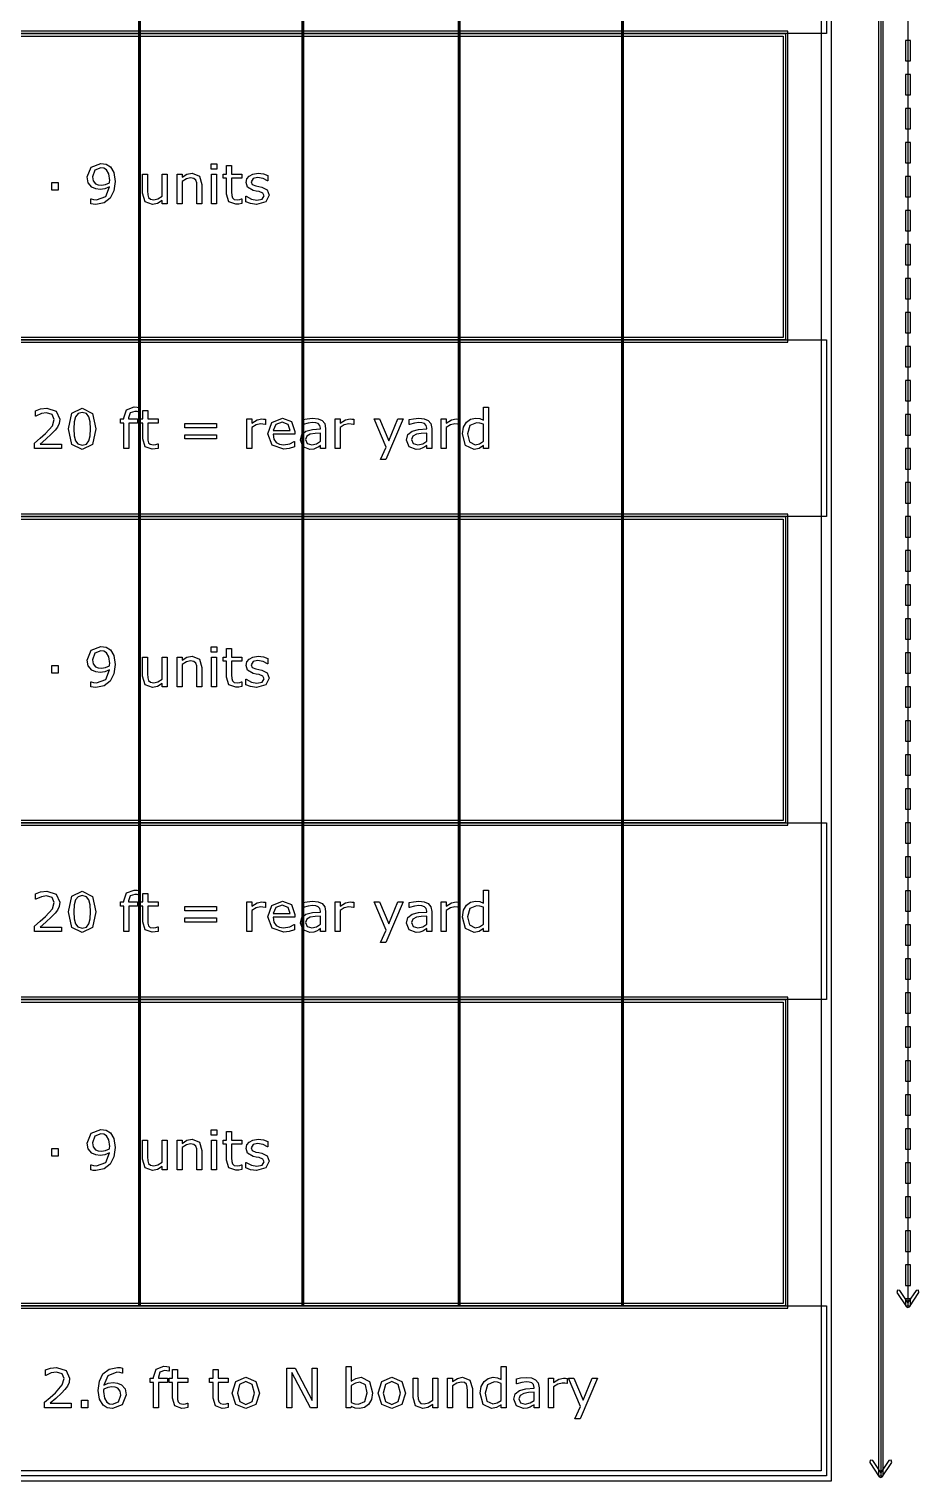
# Model space of a CAD drawing. Extents: x -1 to 182, y 89 to 480.
# Drawn here: x 123 to 157.6, y 345.1 to 401.6 of the extents above; entities that cross this region are included whole.
import ezdxf

# ---------------------------------------------------------------- set-up
doc = ezdxf.new("R2010")
doc.units = 0
doc.header["$MEASUREMENT"] = 0
doc.layers.add('Layer 1', color=7, linetype='Continuous')

msp = doc.modelspace()

# ---------------------------------------------------------------- linework, layer by layer
at = {"layer": 'Layer 1', "color": 7}
for points in [[(94.522277, 464.807125), (94.522277, 345.083318), (154.185743, 345.083318), (154.185743, 464.807125), (94.522277, 464.807125)], [(156.011469, 464.608688), (156.011469, 345.281755), (156.196471, 345.281755), (156.196471, 464.608688), (156.011469, 464.608688)], [(127.224632, 457.72953), (127.224632, 351.89633), (127.304214, 351.89633), (127.304214, 457.72953), (127.224632, 457.72953)], [(133.574624, 457.72953), (133.574624, 351.89633), (133.654206, 351.89633), (133.654206, 457.72953), (133.574624, 457.72953)], [(139.660033, 457.72953), (139.660033, 351.89633), (139.739615, 351.89633), (139.739615, 457.72953), (139.660033, 457.72953)], [(146.010025, 457.72953), (146.010025, 351.89633), (146.089607, 351.89633), (146.089607, 457.72953), (146.010025, 457.72953)], [(96.308212, 401.373351), (152.399808, 401.373351), (152.399808, 389.467116), (96.308212, 389.467116), (96.308212, 401.373351)], [(96.400713, 401.28085), (152.307307, 401.28085), (152.307307, 389.559617), (96.400713, 389.559617), (96.400713, 401.28085)], [(96.308212, 382.587958), (152.399808, 382.587958), (152.399808, 370.681723), (96.308212, 370.681723), (96.308212, 382.587958)], [(96.400713, 382.495457), (152.307307, 382.495457), (152.307307, 370.774224), (96.400713, 370.774224), (96.400713, 382.495457)], [(96.308212, 363.802565), (152.399808, 363.802565), (152.399808, 351.89633), (96.308212, 351.89633), (96.308212, 363.802565)], [(96.400713, 363.710064), (152.307307, 363.710064), (152.307307, 351.988831), (96.400713, 351.988831), (96.400713, 363.710064)]]:
    msp.add_lwpolyline(points, close=True, dxfattribs=at)
for points in [[(94.919151, 464.410251), (153.788869, 464.410251), (153.788869, 345.480192), (94.919151, 345.480192), (94.919151, 464.410251)], [(156.10397, 464.608688), (156.10397, 345.281755)], [(157.162302, 464.608688), (157.162302, 351.89633)], [(127.264423, 457.72953), (127.264423, 351.89633)], [(133.614415, 457.72953), (133.614415, 351.89633)], [(139.699824, 457.72953), (139.699824, 351.89633)], [(146.049816, 457.72953), (146.049816, 351.89633)], [(94.720714, 408.252509), (153.987306, 408.252509), (153.987306, 401.373351), (94.720714, 401.373351), (94.720714, 408.252509)], [(96.215711, 401.465852), (96.215711, 389.374615), (152.492309, 389.374615), (152.492309, 401.465852), (96.215711, 401.465852)], [(157.069801, 401.108768), (157.069801, 400.315019), (157.254803, 400.315019), (157.254803, 401.108768), (157.069801, 401.108768)], [(157.069801, 399.785853), (157.069801, 398.992104), (157.254803, 398.992104), (157.254803, 399.785853), (157.069801, 399.785853)], [(157.069801, 398.462938), (157.069801, 397.669189), (157.254803, 397.669189), (157.254803, 398.462938), (157.069801, 398.462938)], [(157.069801, 397.140023), (157.069801, 396.346274), (157.254803, 396.346274), (157.254803, 397.140023), (157.069801, 397.140023)], [(126.309442, 395.620737), (126.262934, 395.254869), (126.124443, 394.974784), (125.888798, 394.792883), (125.556003, 394.728804), (125.454718, 394.734995), (125.369966, 394.752564), (125.369966, 394.949969), (125.380312, 394.949969), (125.46506, 394.919997), (125.587017, 394.906556), (125.944617, 395.042983), (126.095511, 395.421255), (125.914645, 395.338573), (125.729643, 395.313781), (125.557042, 395.332381), (125.403047, 395.404729), (125.265588, 395.564926), (125.220115, 395.797468), (125.375142, 396.180907), (125.753413, 396.3287), (125.960119, 396.293561), (126.126518, 396.19021), (126.26191, 395.969034), (126.30945, 395.620734), (126.309442, 395.620737)], [(126.100671, 395.665179), (126.067598, 395.922528), (125.976647, 396.073423), (125.872261, 396.139569), (125.751339, 396.160232), (125.515693, 396.067213), (125.429913, 395.805731), (125.457816, 395.645534), (125.551867, 395.537015), (125.654187, 395.493605), (125.77821, 395.48326), (125.941508, 395.504956), (126.096538, 395.568), (126.098654, 395.610376), (126.100771, 395.665153), (126.100671, 395.665179)], [(128.341358, 394.758776), (128.147056, 394.758776), (128.147056, 394.886935), (127.958953, 394.768079), (127.760516, 394.726738), (127.47733, 394.837325), (127.376043, 395.163919), (127.376043, 395.913226), (127.570347, 395.913226), (127.570347, 395.255904), (127.578602, 395.105007), (127.613741, 394.998554), (127.686089, 394.932409), (127.81528, 394.911745), (127.979609, 394.951017), (128.147043, 395.05127), (128.147043, 395.913231), (128.341345, 395.913231), (128.341358, 394.758776)], [(129.689077, 394.758776), (129.494776, 394.758776), (129.494776, 395.416101), (129.485462, 395.564929), (129.451355, 395.674482), (129.376941, 395.738561), (129.250851, 395.760257), (129.084455, 395.720982), (128.918056, 395.620729), (128.918056, 394.758776), (128.723752, 394.758776), (128.723752, 395.913226), (128.918067, 395.913226), (128.918067, 395.78507), (129.106169, 395.902891), (129.305639, 395.945267), (129.590893, 395.83261), (129.689077, 395.508083), (129.689077, 394.758776)], [(130.271988, 396.106496), (130.052879, 396.106496), (130.052879, 396.308034), (130.271988, 396.308034), (130.271988, 396.106496)], [(130.259585, 394.758776), (130.065283, 394.758776), (130.065283, 395.913226), (130.259585, 395.913226), (130.259585, 394.758776)], [(131.243503, 394.769121), (131.123615, 394.745362), (131.008892, 394.736048), (130.740176, 394.831134), (130.648191, 395.136024), (130.648191, 395.749938), (130.516934, 395.749938), (130.516934, 395.913236), (130.648191, 395.913236), (130.648191, 396.245), (130.842495, 396.245), (130.842495, 395.913236), (131.243503, 395.913236), (131.243503, 395.749938), (130.842495, 395.749938), (130.842495, 395.223873), (130.846623, 395.081247), (130.875563, 394.986164), (130.937573, 394.925185), (131.05953, 394.906585), (131.158749, 394.920026), (131.233163, 394.943786), (131.243508, 394.943786), (131.243503, 394.769121)], [(132.302869, 395.091582), (132.17161, 394.832166), (131.815044, 394.730881), (131.579399, 394.760853), (131.400599, 394.828033), (131.400599, 395.046108), (131.410944, 395.046108), (131.615583, 394.93552), (131.831591, 394.895214), (132.032095, 394.936555), (132.104442, 395.066777), (132.065168, 395.170131), (131.914273, 395.230075), (131.805752, 395.251771), (131.68483, 395.278642), (131.468821, 395.396466), (131.405777, 395.588701), (131.434717, 395.723059), (131.524633, 395.835713), (131.671394, 395.912196), (131.871898, 395.941134), (132.08067, 395.915284), (132.257403, 395.854308), (132.257403, 395.646568), (132.247058, 395.646568), (132.066192, 395.738553), (131.857417, 395.776793), (131.677585, 395.735452), (131.604203, 395.61453), (131.648645, 395.507043), (131.789205, 395.448131), (131.909096, 395.42334), (132.020715, 395.400612), (132.229487, 395.29416), (132.302869, 395.091587), (132.302869, 395.091582)], [(124.097695, 395.286907), (123.850683, 395.286907), (123.850683, 395.579396), (124.097695, 395.579396), (124.097695, 395.286907)], [(157.069801, 395.817108), (157.069801, 395.023359), (157.254803, 395.023359), (157.254803, 395.817108), (157.069801, 395.817108)], [(157.069801, 394.494193), (157.069801, 393.700444), (157.254803, 393.700444), (157.254803, 394.494193), (157.069801, 394.494193)], [(157.069801, 393.171278), (157.069801, 392.377529), (157.254803, 392.377529), (157.254803, 393.171278), (157.069801, 393.171278)], [(157.069801, 391.848363), (157.069801, 391.054614), (157.254803, 391.054614), (157.254803, 391.848363), (157.069801, 391.848363)], [(157.069801, 390.525448), (157.069801, 389.731699), (157.254803, 389.731699), (157.254803, 390.525448), (157.069801, 390.525448)], [(94.720714, 389.467116), (153.987306, 389.467116), (153.987306, 382.587958), (94.720714, 382.587958), (94.720714, 389.467116)], [(157.069801, 389.202533), (157.069801, 388.408784), (157.254803, 388.408784), (157.254803, 389.202533), (157.069801, 389.202533)], [(157.069801, 387.879618), (157.069801, 387.085869), (157.254803, 387.085869), (157.254803, 387.879618), (157.069801, 387.879618)], [(127.260806, 386.653855), (127.250461, 386.653855), (127.166744, 386.672455), (127.075794, 386.682801), (126.893893, 386.626992), (126.838082, 386.42752), (126.838082, 386.388246), (127.188448, 386.388246), (127.188448, 386.224948), (126.844284, 386.224948), (126.844284, 385.233788), (126.649979, 385.233788), (126.649979, 386.22494), (126.518722, 386.22494), (126.518722, 386.388238), (126.649979, 386.388238), (126.649979, 386.426478), (126.752299, 386.741705), (127.047888, 386.852292), (127.164678, 386.846101), (127.260796, 386.831629), (127.260806, 386.653855)], [(140.843423, 385.233788), (140.649119, 385.233788), (140.649119, 385.35471), (140.474452, 385.242056), (140.277049, 385.20175), (139.948386, 385.360912), (139.827464, 385.802229), (139.868805, 386.063711), (139.982494, 386.259047), (140.145792, 386.378938), (140.340094, 386.420279), (140.501325, 386.400647), (140.649119, 386.341735), (140.649119, 386.841963), (140.843423, 386.841963), (140.843423, 385.233788)], [(124.221203, 385.233788), (123.179407, 385.233788), (123.179407, 385.449796), (123.396447, 385.63583), (123.600052, 385.820832), (123.871868, 386.125721), (123.94525, 386.370669), (123.865669, 386.557738), (123.645528, 386.62595), (123.441921, 386.592877), (123.227982, 386.491592), (123.217637, 386.491592), (123.217637, 386.708632), (123.412973, 386.774778), (123.650685, 386.80475), (124.02172, 386.690029), (124.156078, 386.381004), (124.13335, 386.216672), (124.068237, 386.073014), (123.973153, 385.946921), (123.841894, 385.809462), (123.613485, 385.598624), (123.393344, 385.410522), (124.2212, 385.410522), (124.221203, 385.233788)], [(125.564787, 386.003767), (125.434562, 385.39502), (125.03252, 385.20175), (124.627377, 385.398118), (124.500253, 386.001698), (124.629446, 386.607347), (125.03252, 386.803715), (125.436631, 386.604246), (125.564787, 386.003767), (125.564787, 386.003767)], [(125.29297, 385.534545), (125.341545, 385.730916), (125.354986, 386.003767), (125.341545, 386.276618), (125.291936, 386.472986), (125.192717, 386.592877), (125.03252, 386.633183), (124.871291, 386.592877), (124.771038, 386.47092), (124.722463, 386.271451), (124.710054, 386.001698), (124.721431, 385.731948), (124.770009, 385.537646), (124.866126, 385.414654), (125.032523, 385.372281), (125.193754, 385.412588), (125.292973, 385.534545), (125.29297, 385.534545)], [(127.983242, 385.244123), (127.863352, 385.220363), (127.748631, 385.21105), (127.479913, 385.306136), (127.38793, 385.611025), (127.38793, 386.22494), (127.256671, 386.22494), (127.256671, 386.388238), (127.38793, 386.388238), (127.38793, 386.720001), (127.582232, 386.720001), (127.582232, 386.388238), (127.983242, 386.388238), (127.983242, 386.22494), (127.582232, 386.22494), (127.582232, 385.698875), (127.58636, 385.556249), (127.615297, 385.461165), (127.67731, 385.400187), (127.799264, 385.381587), (127.898483, 385.395028), (127.972897, 385.418787), (127.983242, 385.418787), (127.983242, 385.244123)], [(132.158693, 386.176365), (132.148347, 386.176365), (132.063599, 386.190838), (131.967481, 386.195997), (131.793848, 386.15569), (131.63262, 386.053371), (131.63262, 385.233788), (131.438315, 385.233788), (131.438315, 386.388238), (131.63262, 386.388238), (131.63262, 386.217706), (131.836224, 386.348963), (132.01709, 386.388238), (132.09047, 386.385142), (132.158685, 386.375855), (132.158693, 386.176365)], [(133.307975, 385.79086), (132.45738, 385.79086), (132.489421, 385.604823), (132.577271, 385.475633), (132.704395, 385.401219), (132.86769, 385.376427), (133.10437, 385.422936), (133.274902, 385.515955), (133.285247, 385.515955), (133.285247, 385.304082), (133.084744, 385.234836), (132.86977, 385.20693), (132.421217, 385.36196), (132.259988, 385.804308), (132.413983, 386.253893), (132.821193, 386.420292), (133.180861, 386.283865), (133.307986, 385.896293), (133.307975, 385.79086)], [(133.118838, 385.939688), (133.041323, 386.176365), (132.810847, 386.260082), (132.561766, 386.168097), (132.45738, 385.939688), (133.118838, 385.939688)], [(134.49963, 385.233788), (134.30636, 385.233788), (134.30636, 385.356777), (134.236082, 385.307167), (134.151333, 385.257558), (134.039711, 385.218286), (133.891918, 385.20175), (133.627335, 385.305101), (133.518813, 385.568652), (133.574624, 385.780525), (133.735853, 385.908681), (133.98907, 385.971726), (134.30636, 385.996517), (134.30636, 386.026489), (134.282601, 386.136045), (134.216455, 386.204257), (134.117236, 386.236296), (133.996314, 386.244551), (133.825782, 386.223887), (133.631478, 386.166009), (133.621133, 386.166009), (133.621133, 386.363412), (133.785463, 386.397519), (133.997338, 386.416119), (134.209211, 386.395456), (134.366307, 386.327241), (134.465526, 386.204252), (134.49963, 386.017184), (134.49963, 385.233788)], [(135.594136, 386.176365), (135.583791, 386.176365), (135.499042, 386.190838), (135.402925, 386.195997), (135.229292, 386.15569), (135.06806, 386.053371), (135.06806, 385.233788), (134.873759, 385.233788), (134.873759, 386.388238), (135.06806, 386.388238), (135.06806, 386.217706), (135.271665, 386.348963), (135.452534, 386.388238), (135.525913, 386.385142), (135.594126, 386.375855), (135.594136, 386.176365)], [(137.519599, 386.388238), (136.845738, 384.807976), (136.637998, 384.807976), (136.852972, 385.289599), (136.393052, 386.388238), (136.603893, 386.388238), (136.958392, 385.532478), (137.315992, 386.388238), (137.519599, 386.388238)], [(138.629607, 385.233788), (138.436337, 385.233788), (138.436337, 385.356777), (138.366056, 385.307167), (138.281307, 385.257558), (138.169688, 385.218286), (138.021892, 385.20175), (137.757309, 385.305101), (137.64879, 385.568652), (137.704598, 385.780525), (137.86583, 385.908681), (138.119044, 385.971726), (138.436337, 385.996517), (138.436337, 386.026489), (138.412577, 386.136045), (138.346432, 386.204257), (138.247213, 386.236296), (138.126288, 386.244551), (137.955756, 386.223887), (137.761455, 386.166009), (137.751109, 386.166009), (137.751109, 386.363412), (137.915439, 386.397519), (138.127312, 386.416119), (138.339185, 386.395456), (138.496281, 386.327241), (138.5955, 386.204252), (138.629607, 386.017184), (138.629607, 385.233788)], [(139.724113, 386.176365), (139.713768, 386.176365), (139.629019, 386.190838), (139.532901, 386.195997), (139.359269, 386.15569), (139.19804, 386.053371), (139.19804, 385.233788), (139.003735, 385.233788), (139.003735, 386.388238), (139.19804, 386.388238), (139.19804, 386.217706), (139.401644, 386.348963), (139.582511, 386.388238), (139.65589, 386.385142), (139.724105, 386.375855), (139.724113, 386.176365)], [(157.069801, 386.556703), (157.069801, 385.762954), (157.254803, 385.762954), (157.254803, 386.556703), (157.069801, 386.556703)], [(130.249766, 386.042007), (129.024003, 386.042007), (129.024003, 386.207371), (130.249766, 386.207371), (130.249766, 386.042007)], [(130.249766, 385.607924), (129.024003, 385.607924), (129.024003, 385.773289), (130.249766, 385.773289), (130.249766, 385.607924)], [(134.30636, 385.518008), (134.30636, 385.839434), (134.096557, 385.82393), (133.906388, 385.793958), (133.770995, 385.719544), (133.719317, 385.582085), (133.779263, 385.432223), (133.962196, 385.382613), (134.149264, 385.421888), (134.30636, 385.518006), (134.30636, 385.518008)], [(138.436337, 385.518008), (138.436337, 385.839434), (138.226531, 385.82393), (138.036362, 385.793958), (137.900969, 385.719544), (137.849293, 385.582085), (137.909237, 385.432223), (138.092173, 385.382613), (138.279241, 385.421888), (138.436337, 385.518006), (138.436337, 385.518008)], [(140.649119, 385.518008), (140.649119, 386.1805), (140.508559, 386.229075), (140.373167, 386.242516), (140.118918, 386.128827), (140.027968, 385.806367), (140.098249, 385.493209), (140.323557, 385.386757), (140.490988, 385.422928), (140.649119, 385.518014), (140.649119, 385.518008)], [(157.069801, 385.233788), (157.069801, 384.440039), (157.254803, 384.440039), (157.254803, 385.233788), (157.069801, 385.233788)], [(157.069801, 383.910873), (157.069801, 383.117124), (157.254803, 383.117124), (157.254803, 383.910873), (157.069801, 383.910873)], [(96.215711, 382.680459), (96.215711, 370.589222), (152.492309, 370.589222), (152.492309, 382.680459), (96.215711, 382.680459)], [(157.069801, 382.587958), (157.069801, 381.794209), (157.254803, 381.794209), (157.254803, 382.587958), (157.069801, 382.587958)], [(157.069801, 381.265043), (157.069801, 380.471294), (157.254803, 380.471294), (157.254803, 381.265043), (157.069801, 381.265043)], [(157.069801, 379.942128), (157.069801, 379.148379), (157.254803, 379.148379), (157.254803, 379.942128), (157.069801, 379.942128)], [(157.069801, 378.619213), (157.069801, 377.825464), (157.254803, 377.825464), (157.254803, 378.619213), (157.069801, 378.619213)], [(126.309442, 376.835344), (126.262934, 376.469476), (126.124443, 376.189391), (125.888798, 376.00749), (125.556003, 375.943411), (125.454718, 375.949602), (125.369966, 375.967171), (125.369966, 376.164576), (125.380312, 376.164576), (125.46506, 376.134604), (125.587017, 376.121163), (125.944617, 376.25759), (126.095511, 376.635862), (125.914645, 376.55318), (125.729643, 376.528388), (125.557042, 376.546988), (125.403047, 376.619336), (125.265588, 376.779533), (125.220115, 377.012075), (125.375142, 377.395514), (125.753413, 377.543307), (125.960119, 377.508168), (126.126518, 377.404817), (126.26191, 377.183641), (126.30945, 376.835341), (126.309442, 376.835344)], [(126.100671, 376.879786), (126.067598, 377.137135), (125.976647, 377.28803), (125.872261, 377.354176), (125.751339, 377.374839), (125.515693, 377.28182), (125.429913, 377.020338), (125.457816, 376.860141), (125.551867, 376.751622), (125.654187, 376.708212), (125.77821, 376.697867), (125.941508, 376.719563), (126.096538, 376.782607), (126.098654, 376.824983), (126.100771, 376.87976), (126.100671, 376.879786)], [(130.271988, 377.321103), (130.052879, 377.321103), (130.052879, 377.522641), (130.271988, 377.522641), (130.271988, 377.321103)], [(131.243503, 375.983728), (131.123615, 375.959969), (131.008892, 375.950655), (130.740176, 376.045741), (130.648191, 376.350631), (130.648191, 376.964545), (130.516934, 376.964545), (130.516934, 377.127843), (130.648191, 377.127843), (130.648191, 377.459607), (130.842495, 377.459607), (130.842495, 377.127843), (131.243503, 377.127843), (131.243503, 376.964545), (130.842495, 376.964545), (130.842495, 376.43848), (130.846623, 376.295854), (130.875563, 376.200771), (130.937573, 376.139792), (131.05953, 376.121192), (131.158749, 376.134633), (131.233163, 376.158393), (131.243508, 376.158393), (131.243503, 375.983728)], [(157.069801, 377.296298), (157.069801, 376.502549), (157.254803, 376.502549), (157.254803, 377.296298), (157.069801, 377.296298)], [(124.097695, 376.501514), (123.850683, 376.501514), (123.850683, 376.794003), (124.097695, 376.794003), (124.097695, 376.501514)], [(128.341358, 375.973383), (128.147056, 375.973383), (128.147056, 376.101542), (127.958953, 375.982686), (127.760516, 375.941345), (127.47733, 376.051932), (127.376043, 376.378526), (127.376043, 377.127833), (127.570347, 377.127833), (127.570347, 376.470511), (127.578602, 376.319614), (127.613741, 376.213161), (127.686089, 376.147016), (127.81528, 376.126352), (127.979609, 376.165624), (128.147043, 376.265877), (128.147043, 377.127838), (128.341345, 377.127838), (128.341358, 375.973383)], [(129.689077, 375.973383), (129.494776, 375.973383), (129.494776, 376.630708), (129.485462, 376.779536), (129.451355, 376.889089), (129.376941, 376.953168), (129.250851, 376.974864), (129.084455, 376.935589), (128.918056, 376.835336), (128.918056, 375.973383), (128.723752, 375.973383), (128.723752, 377.127833), (128.918067, 377.127833), (128.918067, 376.999677), (129.106169, 377.117498), (129.305639, 377.159874), (129.590893, 377.047217), (129.689077, 376.72269), (129.689077, 375.973383)], [(130.259585, 375.973383), (130.065283, 375.973383), (130.065283, 377.127833), (130.259585, 377.127833), (130.259585, 375.973383)], [(132.302869, 376.306189), (132.17161, 376.046773), (131.815044, 375.945488), (131.579399, 375.97546), (131.400599, 376.04264), (131.400599, 376.260715), (131.410944, 376.260715), (131.615583, 376.150127), (131.831591, 376.109821), (132.032095, 376.151162), (132.104442, 376.281384), (132.065168, 376.384738), (131.914273, 376.444682), (131.805752, 376.466378), (131.68483, 376.493249), (131.468821, 376.611073), (131.405777, 376.803308), (131.434717, 376.937666), (131.524633, 377.05032), (131.671394, 377.126803), (131.871898, 377.155741), (132.08067, 377.129891), (132.257403, 377.068915), (132.257403, 376.861175), (132.247058, 376.861175), (132.066192, 376.95316), (131.857417, 376.9914), (131.677585, 376.950059), (131.604203, 376.829137), (131.648645, 376.72165), (131.789205, 376.662738), (131.909096, 376.637947), (132.020715, 376.615219), (132.229487, 376.508767), (132.302869, 376.306194), (132.302869, 376.306189)], [(157.069801, 375.973383), (157.069801, 375.179634), (157.254803, 375.179634), (157.254803, 375.973383), (157.069801, 375.973383)], [(157.069801, 374.650468), (157.069801, 373.856719), (157.254803, 373.856719), (157.254803, 374.650468), (157.069801, 374.650468)], [(157.069801, 373.327553), (157.069801, 372.533804), (157.254803, 372.533804), (157.254803, 373.327553), (157.069801, 373.327553)], [(157.069801, 372.004638), (157.069801, 371.210889), (157.254803, 371.210889), (157.254803, 372.004638), (157.069801, 372.004638)], [(94.720714, 370.681723), (153.987306, 370.681723), (153.987306, 363.802565), (94.720714, 363.802565), (94.720714, 370.681723)], [(157.069801, 370.681723), (157.069801, 369.887974), (157.254803, 369.887974), (157.254803, 370.681723), (157.069801, 370.681723)], [(157.069801, 369.358808), (157.069801, 368.565059), (157.254803, 368.565059), (157.254803, 369.358808), (157.069801, 369.358808)], [(124.221203, 366.448395), (123.179407, 366.448395), (123.179407, 366.664403), (123.396447, 366.850437), (123.600052, 367.035439), (123.871868, 367.340328), (123.94525, 367.585276), (123.865669, 367.772345), (123.645528, 367.840557), (123.441921, 367.807484), (123.227982, 367.706199), (123.217637, 367.706199), (123.217637, 367.923239), (123.412973, 367.989385), (123.650685, 368.019357), (124.02172, 367.904636), (124.156078, 367.595611), (124.13335, 367.431279), (124.068237, 367.287621), (123.973153, 367.161528), (123.841894, 367.024069), (123.613485, 366.813231), (123.393344, 366.625129), (124.2212, 366.625129), (124.221203, 366.448395)], [(125.564787, 367.218374), (125.434562, 366.609627), (125.03252, 366.416357), (124.627377, 366.612725), (124.500253, 367.216305), (124.629446, 367.821954), (125.03252, 368.018322), (125.436631, 367.818853), (125.564787, 367.218374), (125.564787, 367.218374)], [(125.29297, 366.749152), (125.341545, 366.945523), (125.354986, 367.218374), (125.341545, 367.491225), (125.291936, 367.687593), (125.192717, 367.807484), (125.03252, 367.84779), (124.871291, 367.807484), (124.771038, 367.685527), (124.722463, 367.486058), (124.710054, 367.216305), (124.721431, 366.946555), (124.770009, 366.752253), (124.866126, 366.629261), (125.032523, 366.586888), (125.193754, 366.627195), (125.292973, 366.749152), (125.29297, 366.749152)], [(127.260806, 367.868462), (127.250461, 367.868462), (127.166744, 367.887062), (127.075794, 367.897408), (126.893893, 367.841599), (126.838082, 367.642127), (126.838082, 367.602853), (127.188448, 367.602853), (127.188448, 367.439555), (126.844284, 367.439555), (126.844284, 366.448395), (126.649979, 366.448395), (126.649979, 367.439547), (126.518722, 367.439547), (126.518722, 367.602845), (126.649979, 367.602845), (126.649979, 367.641085), (126.752299, 367.956312), (127.047888, 368.066899), (127.164678, 368.060708), (127.260796, 368.046236), (127.260806, 367.868462)], [(127.983242, 366.45873), (127.863352, 366.43497), (127.748631, 366.425657), (127.479913, 366.520743), (127.38793, 366.825632), (127.38793, 367.439547), (127.256671, 367.439547), (127.256671, 367.602845), (127.38793, 367.602845), (127.38793, 367.934608), (127.582232, 367.934608), (127.582232, 367.602845), (127.983242, 367.602845), (127.983242, 367.439547), (127.582232, 367.439547), (127.582232, 366.913482), (127.58636, 366.770856), (127.615297, 366.675772), (127.67731, 366.614794), (127.799264, 366.596194), (127.898483, 366.609635), (127.972897, 366.633394), (127.983242, 366.633394), (127.983242, 366.45873)], [(133.307975, 367.005467), (132.45738, 367.005467), (132.489421, 366.81943), (132.577271, 366.69024), (132.704395, 366.615826), (132.86769, 366.591034), (133.10437, 366.637543), (133.274902, 366.730562), (133.285247, 366.730562), (133.285247, 366.518689), (133.084744, 366.449443), (132.86977, 366.421537), (132.421217, 366.576567), (132.259988, 367.018915), (132.413983, 367.4685), (132.821193, 367.634899), (133.180861, 367.498472), (133.307986, 367.1109), (133.307975, 367.005467)], [(134.49963, 366.448395), (134.30636, 366.448395), (134.30636, 366.571384), (134.236082, 366.521774), (134.151333, 366.472165), (134.039711, 366.432893), (133.891918, 366.416357), (133.627335, 366.519708), (133.518813, 366.783259), (133.574624, 366.995132), (133.735853, 367.123288), (133.98907, 367.186333), (134.30636, 367.211124), (134.30636, 367.241096), (134.282601, 367.350652), (134.216455, 367.418864), (134.117236, 367.450903), (133.996314, 367.459158), (133.825782, 367.438494), (133.631478, 367.380616), (133.621133, 367.380616), (133.621133, 367.578019), (133.785463, 367.612126), (133.997338, 367.630726), (134.209211, 367.610063), (134.366307, 367.541848), (134.465526, 367.418859), (134.49963, 367.231791), (134.49963, 366.448395)], [(138.629607, 366.448395), (138.436337, 366.448395), (138.436337, 366.571384), (138.366056, 366.521774), (138.281307, 366.472165), (138.169688, 366.432893), (138.021892, 366.416357), (137.757309, 366.519708), (137.64879, 366.783259), (137.704598, 366.995132), (137.86583, 367.123288), (138.119044, 367.186333), (138.436337, 367.211124), (138.436337, 367.241096), (138.412577, 367.350652), (138.346432, 367.418864), (138.247213, 367.450903), (138.126288, 367.459158), (137.955756, 367.438494), (137.761455, 367.380616), (137.751109, 367.380616), (137.751109, 367.578019), (137.915439, 367.612126), (138.127312, 367.630726), (138.339185, 367.610063), (138.496281, 367.541848), (138.5955, 367.418859), (138.629607, 367.231791), (138.629607, 366.448395)], [(140.843423, 366.448395), (140.649119, 366.448395), (140.649119, 366.569317), (140.474452, 366.456663), (140.277049, 366.416357), (139.948386, 366.575519), (139.827464, 367.016836), (139.868805, 367.278318), (139.982494, 367.473654), (140.145792, 367.593545), (140.340094, 367.634886), (140.501325, 367.615254), (140.649119, 367.556342), (140.649119, 368.05657), (140.843423, 368.05657), (140.843423, 366.448395)], [(157.069801, 368.035893), (157.069801, 367.242144), (157.254803, 367.242144), (157.254803, 368.035893), (157.069801, 368.035893)], [(130.249766, 367.256614), (129.024003, 367.256614), (129.024003, 367.421978), (130.249766, 367.421978), (130.249766, 367.256614)], [(132.158693, 367.390972), (132.148347, 367.390972), (132.063599, 367.405445), (131.967481, 367.410604), (131.793848, 367.370297), (131.63262, 367.267978), (131.63262, 366.448395), (131.438315, 366.448395), (131.438315, 367.602845), (131.63262, 367.602845), (131.63262, 367.432313), (131.836224, 367.56357), (132.01709, 367.602845), (132.09047, 367.599749), (132.158685, 367.590462), (132.158693, 367.390972)], [(133.118838, 367.154295), (133.041323, 367.390972), (132.810847, 367.474689), (132.561766, 367.382704), (132.45738, 367.154295), (133.118838, 367.154295)], [(134.30636, 366.732615), (134.30636, 367.054041), (134.096557, 367.038537), (133.906388, 367.008565), (133.770995, 366.934151), (133.719317, 366.796692), (133.779263, 366.64683), (133.962196, 366.59722), (134.149264, 366.636495), (134.30636, 366.732613), (134.30636, 366.732615)], [(135.594136, 367.390972), (135.583791, 367.390972), (135.499042, 367.405445), (135.402925, 367.410604), (135.229292, 367.370297), (135.06806, 367.267978), (135.06806, 366.448395), (134.873759, 366.448395), (134.873759, 367.602845), (135.06806, 367.602845), (135.06806, 367.432313), (135.271665, 367.56357), (135.452534, 367.602845), (135.525913, 367.599749), (135.594126, 367.590462), (135.594136, 367.390972)], [(137.519599, 367.602845), (136.845738, 366.022583), (136.637998, 366.022583), (136.852972, 366.504206), (136.393052, 367.602845), (136.603893, 367.602845), (136.958392, 366.747085), (137.315992, 367.602845), (137.519599, 367.602845)], [(138.436337, 366.732615), (138.436337, 367.054041), (138.226531, 367.038537), (138.036362, 367.008565), (137.900969, 366.934151), (137.849293, 366.796692), (137.909237, 366.64683), (138.092173, 366.59722), (138.279241, 366.636495), (138.436337, 366.732613), (138.436337, 366.732615)], [(139.724113, 367.390972), (139.713768, 367.390972), (139.629019, 367.405445), (139.532901, 367.410604), (139.359269, 367.370297), (139.19804, 367.267978), (139.19804, 366.448395), (139.003735, 366.448395), (139.003735, 367.602845), (139.19804, 367.602845), (139.19804, 367.432313), (139.401644, 367.56357), (139.582511, 367.602845), (139.65589, 367.599749), (139.724105, 367.590462), (139.724113, 367.390972)], [(140.649119, 366.732615), (140.649119, 367.395107), (140.508559, 367.443682), (140.373167, 367.457123), (140.118918, 367.343434), (140.027968, 367.020974), (140.098249, 366.707816), (140.323557, 366.601364), (140.490988, 366.637535), (140.649119, 366.732621), (140.649119, 366.732615)], [(130.249766, 366.822531), (129.024003, 366.822531), (129.024003, 366.987896), (130.249766, 366.987896), (130.249766, 366.822531)], [(157.069801, 366.712978), (157.069801, 365.919229), (157.254803, 365.919229), (157.254803, 366.712978), (157.069801, 366.712978)], [(157.069801, 365.390063), (157.069801, 364.596314), (157.254803, 364.596314), (157.254803, 365.390063), (157.069801, 365.390063)], [(96.215711, 363.895066), (96.215711, 351.803829), (152.492309, 351.803829), (152.492309, 363.895066), (96.215711, 363.895066)], [(157.069801, 364.067148), (157.069801, 363.273399), (157.254803, 363.273399), (157.254803, 364.067148), (157.069801, 364.067148)], [(157.069801, 362.744233), (157.069801, 361.950484), (157.254803, 361.950484), (157.254803, 362.744233), (157.069801, 362.744233)], [(157.069801, 361.421318), (157.069801, 360.627569), (157.254803, 360.627569), (157.254803, 361.421318), (157.069801, 361.421318)], [(157.069801, 360.098403), (157.069801, 359.304654), (157.254803, 359.304654), (157.254803, 360.098403), (157.069801, 360.098403)], [(126.309442, 358.049964), (126.262934, 357.684096), (126.124443, 357.404011), (125.888798, 357.222111), (125.556003, 357.158031), (125.454718, 357.164223), (125.369966, 357.181791), (125.369966, 357.379196), (125.380312, 357.379196), (125.46506, 357.349224), (125.587017, 357.335783), (125.944617, 357.47221), (126.095511, 357.850482), (125.914645, 357.7678), (125.729643, 357.743008), (125.557042, 357.761609), (125.403047, 357.833956), (125.265588, 357.994153), (125.220115, 358.226695), (125.375142, 358.610134), (125.753413, 358.757928), (125.960119, 358.722788), (126.126518, 358.619437), (126.26191, 358.398261), (126.30945, 358.049962), (126.309442, 358.049964)], [(126.100671, 358.094406), (126.067598, 358.351756), (125.976647, 358.50265), (125.872261, 358.568796), (125.751339, 358.58946), (125.515693, 358.49644), (125.429913, 358.234958), (125.457816, 358.074761), (125.551867, 357.966242), (125.654187, 357.922832), (125.77821, 357.912487), (125.941508, 357.934183), (126.096538, 357.997228), (126.098654, 358.039603), (126.100771, 358.09438), (126.100671, 358.094406)], [(130.271988, 358.53571), (130.052879, 358.53571), (130.052879, 358.737248), (130.271988, 358.737248), (130.271988, 358.53571)], [(131.243503, 357.198335), (131.123615, 357.174576), (131.008892, 357.165262), (130.740176, 357.260348), (130.648191, 357.565238), (130.648191, 358.179152), (130.516934, 358.179152), (130.516934, 358.34245), (130.648191, 358.34245), (130.648191, 358.674214), (130.842495, 358.674214), (130.842495, 358.34245), (131.243503, 358.34245), (131.243503, 358.179152), (130.842495, 358.179152), (130.842495, 357.653087), (130.846623, 357.510461), (130.875563, 357.415378), (130.937573, 357.354399), (131.05953, 357.335799), (131.158749, 357.34924), (131.233163, 357.373), (131.243508, 357.373), (131.243503, 357.198335)], [(157.069801, 358.775488), (157.069801, 357.981739), (157.254803, 357.981739), (157.254803, 358.775488), (157.069801, 358.775488)], [(128.341358, 357.18799), (128.147056, 357.18799), (128.147056, 357.316149), (127.958953, 357.197293), (127.760516, 357.155952), (127.47733, 357.266539), (127.376043, 357.593133), (127.376043, 358.34244), (127.570347, 358.34244), (127.570347, 357.685118), (127.578602, 357.534221), (127.613741, 357.427768), (127.686089, 357.361623), (127.81528, 357.340959), (127.979609, 357.380231), (128.147043, 357.480484), (128.147043, 358.342445), (128.341345, 358.342445), (128.341358, 357.18799)], [(129.689077, 357.18799), (129.494776, 357.18799), (129.494776, 357.845315), (129.485462, 357.994143), (129.451355, 358.103696), (129.376941, 358.167775), (129.250851, 358.189471), (129.084455, 358.150196), (128.918056, 358.049943), (128.918056, 357.18799), (128.723752, 357.18799), (128.723752, 358.34244), (128.918067, 358.34244), (128.918067, 358.214284), (129.106169, 358.332105), (129.305639, 358.374481), (129.590893, 358.261824), (129.689077, 357.937297), (129.689077, 357.18799)], [(130.259585, 357.18799), (130.065283, 357.18799), (130.065283, 358.34244), (130.259585, 358.34244), (130.259585, 357.18799)], [(132.302869, 357.520796), (132.17161, 357.26138), (131.815044, 357.160095), (131.579399, 357.190067), (131.400599, 357.257247), (131.400599, 357.475322), (131.410944, 357.475322), (131.615583, 357.364734), (131.831591, 357.324428), (132.032095, 357.365769), (132.104442, 357.495991), (132.065168, 357.599345), (131.914273, 357.659289), (131.805752, 357.680985), (131.68483, 357.707856), (131.468821, 357.82568), (131.405777, 358.017915), (131.434717, 358.152273), (131.524633, 358.264927), (131.671394, 358.34141), (131.871898, 358.370348), (132.08067, 358.344498), (132.257403, 358.283522), (132.257403, 358.075782), (132.247058, 358.075782), (132.066192, 358.167767), (131.857417, 358.206007), (131.677585, 358.164666), (131.604203, 358.043744), (131.648645, 357.936257), (131.789205, 357.877345), (131.909096, 357.852554), (132.020715, 357.829826), (132.229487, 357.723374), (132.302869, 357.520801), (132.302869, 357.520796)], [(124.097695, 357.716135), (123.850683, 357.716135), (123.850683, 358.008623), (124.097695, 358.008623), (124.097695, 357.716135)], [(157.069801, 357.452573), (157.069801, 356.658824), (157.254803, 356.658824), (157.254803, 357.452573), (157.069801, 357.452573)], [(157.069801, 356.129658), (157.069801, 355.335909), (157.254803, 355.335909), (157.254803, 356.129658), (157.069801, 356.129658)], [(157.069801, 354.806743), (157.069801, 354.012994), (157.254803, 354.012994), (157.254803, 354.806743), (157.069801, 354.806743)], [(157.069801, 353.483828), (157.069801, 352.690079), (157.254803, 352.690079), (157.254803, 353.483828), (157.069801, 353.483828)], [(156.753542, 352.509729), (156.73391, 352.413611), (157.10443, 351.857574), (157.162307, 351.826518), (157.220185, 351.857574), (157.590704, 352.413611), (157.571072, 352.509729), (157.474954, 352.490599), (157.162302, 352.021904), (156.84966, 352.490607), (156.753542, 352.509737), (156.753542, 352.509729)], [(94.720714, 351.89633), (153.987306, 351.89633), (153.987306, 345.281755), (94.720714, 345.281755), (94.720714, 351.89633)], [(157.069801, 352.160913), (157.069801, 351.89633), (157.254803, 351.89633), (157.254803, 352.160913), (157.069801, 352.160913)], [(128.415772, 349.347665), (128.405427, 349.347665), (128.32171, 349.366266), (128.230759, 349.376611), (128.048859, 349.320802), (127.99305, 349.121331), (127.99305, 349.082056), (128.343414, 349.082056), (128.343414, 348.918758), (127.999249, 348.918758), (127.999249, 347.927585), (127.804948, 347.927585), (127.804948, 348.918737), (127.673688, 348.918737), (127.673688, 349.082035), (127.804948, 349.082035), (127.804948, 349.120275), (127.907267, 349.435502), (128.202854, 349.546089), (128.319644, 349.539898), (128.415761, 349.525426), (128.415772, 349.347665)], [(124.606189, 347.927585), (123.564394, 347.927585), (123.564394, 348.143593), (123.781437, 348.329627), (123.985041, 348.514629), (124.256858, 348.819518), (124.33024, 349.064466), (124.250656, 349.251535), (124.030515, 349.319747), (123.82691, 349.286674), (123.612971, 349.185389), (123.602626, 349.185389), (123.602626, 349.402429), (123.797962, 349.468575), (124.035672, 349.498547), (124.40671, 349.383826), (124.541068, 349.074801), (124.51834, 348.910469), (124.453229, 348.766811), (124.358143, 348.640718), (124.226886, 348.503259), (123.998477, 348.292421), (123.778336, 348.104319), (124.606189, 348.104319), (124.606189, 347.927585)], [(126.74456, 348.426779), (126.58953, 348.04334), (126.211258, 347.895547), (126.004553, 347.930686), (125.840223, 348.035072), (125.702764, 348.262449), (125.655221, 348.603513), (125.698629, 348.96628), (125.839188, 349.247399), (126.0738, 349.4293), (126.408661, 349.495446), (126.510981, 349.490286), (126.594697, 349.471686), (126.594697, 349.274281), (126.584352, 349.274281), (126.496503, 349.303221), (126.377647, 349.317693), (126.023145, 349.178166), (125.86915, 348.802995), (126.039682, 348.882579), (126.235018, 348.910482), (126.407619, 348.891882), (126.561614, 348.819534), (126.698038, 348.660371), (126.744549, 348.426795), (126.74456, 348.426779)], [(129.138208, 347.937933), (129.01832, 347.914173), (128.903597, 347.90486), (128.634881, 347.999946), (128.542896, 348.304835), (128.542896, 348.91875), (128.411639, 348.91875), (128.411639, 349.082048), (128.542896, 349.082048), (128.542896, 349.413811), (128.7372, 349.413811), (128.7372, 349.082048), (129.138208, 349.082048), (129.138208, 348.91875), (128.7372, 348.91875), (128.7372, 348.392685), (128.741328, 348.250059), (128.770268, 348.154976), (128.832278, 348.093997), (128.954235, 348.075397), (129.053454, 348.088838), (129.127868, 348.112597), (129.138213, 348.112597), (129.138208, 347.937933)], [(130.716403, 347.937933), (130.596515, 347.914173), (130.481795, 347.90486), (130.213076, 347.999946), (130.121091, 348.304835), (130.121091, 348.91875), (129.989834, 348.91875), (129.989834, 349.082048), (130.121091, 349.082048), (130.121091, 349.413811), (130.315396, 349.413811), (130.315396, 349.082048), (130.716403, 349.082048), (130.716403, 348.91875), (130.315396, 348.91875), (130.315396, 348.392685), (130.319523, 348.250059), (130.348463, 348.154976), (130.410474, 348.093997), (130.532431, 348.075397), (130.631649, 348.088838), (130.706063, 348.112597), (130.716408, 348.112597), (130.716403, 347.937933)], [(131.934932, 348.504307), (131.79024, 348.058855), (131.402665, 347.89556), (131.013027, 348.058855), (130.869366, 348.504307), (131.013027, 348.949756), (131.402665, 349.114089), (131.79024, 348.949756), (131.934932, 348.504307), (131.934932, 348.504307)], [(134.16942, 347.927585), (133.916204, 347.927585), (133.186534, 349.304245), (133.186534, 347.927585), (132.995333, 347.927585), (132.995333, 349.466508), (133.312624, 349.466508), (133.978217, 348.209739), (133.978217, 349.466508), (134.16942, 349.466508), (134.16942, 347.927585)], [(136.32329, 348.513594), (136.281949, 348.253146), (136.172396, 348.058842), (136.011164, 347.935853), (135.817894, 347.895547), (135.64633, 347.919306), (135.501635, 347.981319), (135.489234, 347.927585), (135.307333, 347.927585), (135.307333, 349.535755), (135.501635, 349.535755), (135.501635, 348.961112), (135.675268, 349.070666), (135.881973, 349.114076), (136.204434, 348.95698), (136.32329, 348.513594), (136.32329, 348.513594)], [(137.610031, 348.504307), (137.465339, 348.058855), (137.077764, 347.89556), (136.688126, 348.058855), (136.544465, 348.504307), (136.688126, 348.949756), (137.077764, 349.114089), (137.465339, 348.949756), (137.610031, 348.504307), (137.610031, 348.504307)], [(138.867835, 347.927585), (138.67353, 347.927585), (138.67353, 348.055744), (138.48543, 347.936888), (138.286993, 347.895547), (138.003805, 348.006134), (137.90252, 348.332728), (137.90252, 349.082035), (138.096824, 349.082035), (138.096824, 348.424713), (138.105079, 348.273816), (138.140218, 348.167363), (138.212566, 348.101218), (138.341757, 348.080554), (138.506086, 348.119826), (138.673517, 348.220079), (138.673517, 349.08204), (138.867822, 349.08204), (138.867835, 347.927585)], [(140.215554, 347.927585), (140.02125, 347.927585), (140.02125, 348.58491), (140.011963, 348.733738), (139.977856, 348.843291), (139.903442, 348.90737), (139.777352, 348.929066), (139.610953, 348.889791), (139.444557, 348.789538), (139.444557, 347.927585), (139.250253, 347.927585), (139.250253, 349.082035), (139.444557, 349.082035), (139.444557, 348.953879), (139.632657, 349.0717), (139.832129, 349.114076), (140.117381, 349.001419), (140.215568, 348.676892), (140.215554, 347.927585)], [(141.526066, 347.927585), (141.331764, 347.927585), (141.331764, 348.048507), (141.157097, 347.935853), (140.959694, 347.895547), (140.631032, 348.054709), (140.510109, 348.496026), (140.551451, 348.757508), (140.665139, 348.952844), (140.828435, 349.072735), (141.022739, 349.114076), (141.183968, 349.094444), (141.331764, 349.035532), (141.331764, 349.53576), (141.526066, 349.53576), (141.526066, 347.927585)], [(142.805573, 347.927585), (142.612303, 347.927585), (142.612303, 348.050574), (142.542025, 348.000964), (142.457274, 347.951355), (142.345654, 347.912083), (142.197861, 347.895547), (141.933278, 347.998898), (141.824756, 348.262449), (141.880567, 348.474322), (142.041796, 348.602478), (142.29501, 348.665523), (142.612303, 348.690314), (142.612303, 348.720286), (142.588544, 348.829842), (142.522398, 348.898054), (142.423179, 348.930093), (142.302257, 348.938348), (142.131725, 348.917684), (141.937421, 348.859806), (141.927076, 348.859806), (141.927076, 349.057209), (142.091406, 349.091316), (142.303278, 349.109916), (142.515151, 349.089253), (142.672247, 349.021038), (142.771466, 348.898049), (142.805573, 348.710981), (142.805573, 347.927585)], [(143.900079, 348.870162), (143.889734, 348.870162), (143.804983, 348.884635), (143.708865, 348.889794), (143.535232, 348.849487), (143.374003, 348.747168), (143.374003, 347.927585), (143.179699, 347.927585), (143.179699, 349.082035), (143.374003, 349.082035), (143.374003, 348.911503), (143.577608, 349.04276), (143.758474, 349.082035), (143.831856, 349.078939), (143.900069, 349.069652), (143.900079, 348.870162)], [(145.0814, 349.082035), (144.407541, 347.501773), (144.199801, 347.501773), (144.414775, 347.983396), (143.954856, 349.082035), (144.165697, 349.082035), (144.520196, 348.226275), (144.877795, 349.082035), (145.0814, 349.082035)], [(126.534753, 348.418524), (126.505813, 348.577687), (126.412796, 348.68724), (126.307376, 348.73065), (126.186454, 348.740995), (126.023156, 348.720331), (125.868129, 348.656255), (125.865033, 348.611813), (125.863975, 348.559102), (125.897047, 348.300721), (125.990064, 348.151893), (126.092384, 348.084713), (126.213306, 348.064049), (126.448952, 348.154999), (126.534735, 348.418548), (126.534753, 348.418524)], [(131.734428, 348.504307), (131.646579, 348.837102), (131.402665, 348.946656), (131.156688, 348.837102), (131.06987, 348.504307), (131.15772, 348.17461), (131.402665, 348.062991), (131.645544, 348.173578), (131.734428, 348.504307), (131.734428, 348.504307)], [(136.122786, 348.508435), (136.054574, 348.821595), (135.83443, 348.929082), (135.662867, 348.891874), (135.501635, 348.797822), (135.501635, 348.136365), (135.64323, 348.084689), (135.778622, 348.070216), (136.030801, 348.175637), (136.122786, 348.508432), (136.122786, 348.508435)], [(137.409527, 348.504307), (137.321678, 348.837102), (137.077764, 348.946656), (136.831787, 348.837102), (136.744969, 348.504307), (136.832818, 348.17461), (137.077764, 348.062991), (137.320643, 348.173578), (137.409527, 348.504307), (137.409527, 348.504307)], [(141.331764, 348.211805), (141.331764, 348.874297), (141.191204, 348.922872), (141.055812, 348.936313), (140.801563, 348.822624), (140.710613, 348.500164), (140.780894, 348.187006), (141.006203, 348.080554), (141.173633, 348.116725), (141.331764, 348.211811), (141.331764, 348.211805)], [(142.612303, 348.211805), (142.612303, 348.533231), (142.402497, 348.517727), (142.212328, 348.487755), (142.076936, 348.413341), (142.02526, 348.275882), (142.085204, 348.12602), (142.268139, 348.07641), (142.455207, 348.115685), (142.612303, 348.211803), (142.612303, 348.211805)], [(125.252145, 347.927585), (125.005133, 347.927585), (125.005133, 348.22214), (125.252145, 348.22214), (125.252145, 347.927585)], [(155.69521, 345.895154), (155.675578, 345.799036), (156.046098, 345.242999), (156.103975, 345.211943), (156.161853, 345.242999), (156.532372, 345.799036), (156.51274, 345.895154), (156.416622, 345.876024), (156.10397, 345.407329), (155.791328, 345.876032), (155.69521, 345.895162), (155.69521, 345.895154)]]:
    msp.add_lwpolyline(points, dxfattribs=at)

doc.saveas('drawing.dxf')
